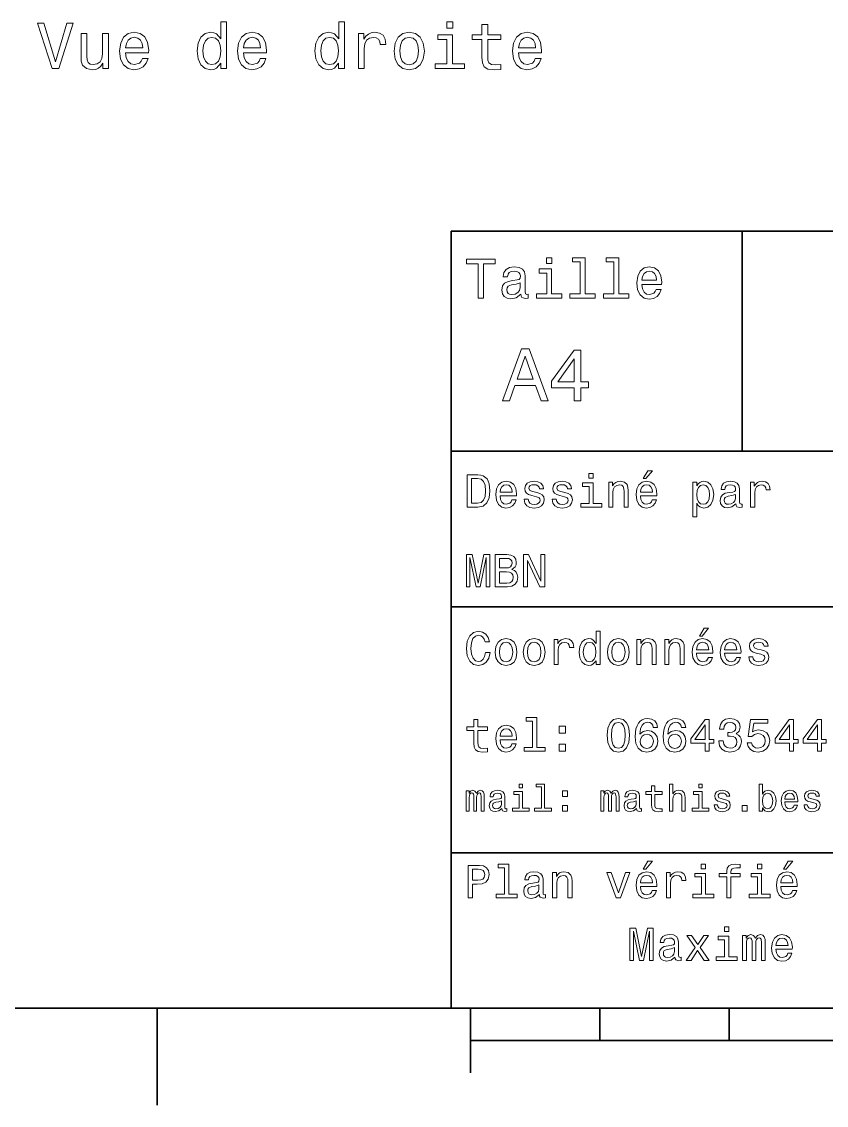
# Model space of a CAD drawing. Extents: x 0 to 297, y 0 to 210.
# Drawn here: x 63.8 to 126, y 2.5 to 86.2 of the extents above; entities that cross this region are included whole.
import ezdxf

# ---------------------------------------------------------------- set-up
doc = ezdxf.new("R2010")
doc.units = 0

msp = doc.modelspace()

# ---------------------------------------------------------------- linework, layer by layer
at = {"color": 7, "lineweight": 35}
for p, q in [((97, 10), (97, 70)), ((97, 70), (287, 70)), ((97, 53), (162, 53)), ((97, 41), (162, 41)), ((97, 22), (162, 22)), ((10, 10), (287, 10)), ((97, 10), (287, 10)), ((98.5, 7.5), (198.5, 7.5))]:
    msp.add_line(p, q, dxfattribs=at)
at = {"color": 7, "lineweight": 35, "ltscale": 0.425}
msp.add_line((119.5, 53), (119.5, 70), dxfattribs=at)
at = {"color": 7, "lineweight": 35, "ltscale": 0.1875}
msp.add_line((74.300003, 10), (74.300003, 2.5), dxfattribs=at)
at = {"color": 7, "lineweight": 35, "ltscale": 0.125}
msp.add_line((98.5, 10), (98.5, 5), dxfattribs=at)
at = {"color": 7, "lineweight": 35, "ltscale": 0.0625}
for p, q in [((108.5, 10), (108.5, 7.5)), ((118.5, 10), (118.5, 7.5))]:
    msp.add_line(p, q, dxfattribs=at)
at = {"color": 7, "lineweight": 13}
for points in [[(67.322327, 86.058159), (66.444809, 83.077614), (65.542068, 86.058159), (65.062965, 86.058159), (66.19265, 82.553116), (66.696968, 82.553116), (67.801437, 86.058159)], [(71.861237, 83.778618), (73.636452, 83.778618), (73.641495, 83.98539), (73.560799, 84.565361), (73.338898, 84.999084), (72.98587, 85.26133), (72.516853, 85.357147), (72.057922, 85.256287), (71.704895, 84.973862), (71.477951, 84.514931), (71.397255, 83.909744), (71.472908, 83.289429), (71.699852, 82.835533), (72.047836, 82.553116), (72.501724, 82.457298), (72.895096, 82.522858), (73.217865, 82.694328), (73.454895, 82.96666), (73.591064, 83.329773), (73.152298, 83.329773), (73.061523, 83.128044), (72.930397, 82.976746), (72.557198, 82.855713), (72.269737, 82.911186), (72.052879, 83.0877), (71.911667, 83.37516), (71.861237, 83.763489)], [(79.209213, 82.971703), (79.209213, 82.553116), (79.653023, 82.553116), (79.653023, 86.174156), (79.214264, 86.174156), (79.214264, 84.847786), (78.876366, 85.231071), (78.669594, 85.321846), (78.432556, 85.357147), (78.003883, 85.256287), (77.671036, 84.973862), (77.454178, 84.519974), (77.378525, 83.909744), (77.454178, 83.299515), (77.671036, 82.840576), (78.003883, 82.553116), (78.432556, 82.457298), (78.669594, 82.492599), (78.881409, 82.583374)], [(80.969299, 83.778618), (82.744522, 83.778618), (82.749565, 83.98539), (82.668869, 84.565361), (82.446968, 84.999084), (82.093941, 85.26133), (81.624924, 85.357147), (81.165985, 85.256287), (80.812965, 84.973862), (80.586021, 84.514931), (80.505325, 83.909744), (80.580978, 83.289429), (80.807922, 82.835533), (81.155899, 82.553116), (81.609795, 82.457298), (82.003166, 82.522858), (82.325928, 82.694328), (82.562965, 82.96666), (82.699127, 83.329773), (82.260368, 83.329773), (82.169594, 83.128044), (82.038467, 82.976746), (81.665268, 82.855713), (81.377808, 82.911186), (81.16095, 83.0877), (81.019737, 83.37516), (80.969299, 83.763489)], [(88.317291, 82.971703), (88.317291, 82.553116), (88.761093, 82.553116), (88.761093, 86.174156), (88.322327, 86.174156), (88.322327, 84.847786), (87.984436, 85.231071), (87.777664, 85.321846), (87.540634, 85.357147), (87.111954, 85.256287), (86.779099, 84.973862), (86.562241, 84.519974), (86.486595, 83.909744), (86.562241, 83.299515), (86.779099, 82.840576), (87.111954, 82.553116), (87.540634, 82.457298), (87.777664, 82.492599), (87.989479, 82.583374)], [(89.855469, 82.553116), (90.299271, 82.553116), (90.299271, 84.101387), (90.344666, 84.474586), (90.480835, 84.741875), (90.702736, 84.903259), (91.000282, 84.958733), (91.222183, 84.923431), (91.388611, 84.822571), (91.489479, 84.6511), (91.52478, 84.419113), (91.973625, 84.419113), (91.913109, 84.827614), (91.746681, 85.120117), (91.469299, 85.296631), (91.091064, 85.357147), (90.833855, 85.316803), (90.611954, 85.215942), (90.415268, 85.044472), (90.258926, 84.812485), (90.258926, 85.26133), (89.855469, 85.26133)], [(92.593941, 83.904701), (92.674637, 83.289429), (92.906624, 82.835533), (93.27478, 82.553116), (93.769012, 82.457298), (94.258209, 82.553116), (94.626366, 82.83049), (94.858353, 83.284386), (94.944084, 83.904701), (94.858353, 84.519974), (94.626366, 84.978905), (94.258209, 85.256287), (93.769012, 85.357147), (93.27478, 85.256287), (92.906624, 84.973862), (92.674637, 84.519974)], [(97.132843, 86.174156), (96.663826, 86.174156), (96.663826, 85.66983), (97.132843, 85.66983)], [(99.392212, 84.792313), (99.392212, 83.435684), (99.42247, 82.996918), (99.563683, 82.694328), (99.8461, 82.517815), (100.325211, 82.457298), (100.849701, 82.482513), (100.849701, 82.865799), (100.466415, 82.835533), (100.118439, 82.875885), (99.931839, 83.001961), (99.851151, 83.213776), (99.836014, 83.51133), (99.836014, 84.792313), (100.849701, 84.792313), (100.849701, 85.170547), (99.836014, 85.170547), (99.836014, 85.962341), (99.392212, 85.962341), (99.392212, 85.170547), (98.625641, 85.170547), (98.625641, 84.792313)], [(102.221466, 83.778618), (103.996674, 83.778618), (104.001724, 83.98539), (103.921028, 84.565361), (103.699127, 84.999084), (103.3461, 85.26133), (102.877083, 85.357147), (102.418152, 85.256287), (102.065125, 84.973862), (101.838181, 84.514931), (101.757484, 83.909744), (101.83313, 83.289429), (102.060074, 82.835533), (102.408066, 82.553116), (102.861954, 82.457298), (103.255325, 82.522858), (103.578094, 82.694328), (103.815125, 82.96666), (103.951294, 83.329773), (103.512527, 83.329773), (103.421753, 83.128044), (103.290627, 82.976746), (102.917427, 82.855713), (102.629959, 82.911186), (102.413101, 83.0877), (102.271896, 83.37516), (102.221466, 83.763489)], [(70.52478, 85.26133), (70.080978, 85.26133), (70.080978, 83.697929), (70.03054, 83.334816), (69.884293, 83.072571), (69.657341, 82.911186), (69.359795, 82.860756), (69.122765, 82.9011), (68.971466, 83.022133), (68.885727, 83.228905), (68.865555, 83.521416), (68.865555, 85.26133), (68.421753, 85.26133), (68.421753, 83.481071), (68.436882, 83.123001), (68.532707, 82.825447), (68.825211, 82.553116), (69.294235, 82.457298), (69.546394, 82.492599), (69.763252, 82.583374), (69.949852, 82.739716), (70.101151, 82.96666), (70.101151, 82.553116), (70.52478, 82.553116)], [(71.861237, 84.151817), (71.91671, 84.499802), (72.052879, 84.757004), (72.259651, 84.913345), (72.531982, 84.968819), (72.799271, 84.913345), (73.00605, 84.757004), (73.132126, 84.499802), (73.177521, 84.151817)], [(78.508209, 84.958733), (78.800713, 84.88813), (79.022614, 84.691444), (79.15374, 84.363632), (79.204178, 83.909744), (79.15374, 83.450813), (79.022614, 83.123001), (78.800713, 82.921272), (78.508209, 82.855713), (78.230835, 82.921272), (78.019012, 83.123001), (77.877808, 83.455856), (77.832413, 83.909744), (77.877808, 84.358589), (78.019012, 84.686401), (78.230835, 84.88813)], [(80.969299, 84.151817), (81.02478, 84.499802), (81.16095, 84.757004), (81.367722, 84.913345), (81.640053, 84.968819), (81.907349, 84.913345), (82.11412, 84.757004), (82.240196, 84.499802), (82.285583, 84.151817)], [(87.61628, 84.958733), (87.908783, 84.88813), (88.130692, 84.691444), (88.26181, 84.363632), (88.312241, 83.909744), (88.26181, 83.450813), (88.130692, 83.123001), (87.908783, 82.921272), (87.61628, 82.855713), (87.338898, 82.921272), (87.12709, 83.123001), (86.985878, 83.455856), (86.940491, 83.909744), (86.985878, 84.358589), (87.12709, 84.686401), (87.338898, 84.88813)], [(93.047836, 83.909744), (93.093224, 84.363632), (93.234436, 84.691444), (93.46138, 84.893173), (93.769012, 84.963776), (94.071609, 84.893173), (94.298553, 84.696487), (94.439766, 84.363632), (94.490196, 83.909744), (94.439766, 83.450813), (94.298553, 83.117958), (94.071609, 82.916229), (93.769012, 82.85067), (93.46138, 82.916229), (93.234436, 83.117958), (93.093224, 83.450813)], [(97.117722, 82.926315), (97.117722, 85.170547), (95.977951, 85.170547), (95.977951, 84.792313), (96.673912, 84.792313), (96.673912, 82.926315), (95.766129, 82.926315), (95.766129, 82.553116), (98.035583, 82.553116), (98.035583, 82.926315)], [(102.221466, 84.151817), (102.276932, 84.499802), (102.413101, 84.757004), (102.619873, 84.913345), (102.892212, 84.968819), (103.1595, 84.913345), (103.366272, 84.757004), (103.492355, 84.499802), (103.537743, 84.151817)], [(99.102303, 64.837173), (99.5, 64.837173), (99.5, 67.47406), (100.407784, 67.47406), (100.407784, 67.837173), (98.190201, 67.837173), (98.190201, 67.47406), (99.102303, 67.47406)], [(104.786743, 67.940918), (104.384727, 67.940918), (104.384727, 67.508644), (104.786743, 67.508644)], [(106.969742, 67.621033), (106.969742, 65.157059), (106.187317, 65.157059), (106.187317, 64.837173), (108.128242, 64.837173), (108.128242, 65.157059), (107.350143, 65.157059), (107.350143, 67.940918), (106.373199, 67.940918), (106.373199, 67.621033)], [(109.572044, 67.621033), (109.572044, 65.157059), (108.789627, 65.157059), (108.789627, 64.837173), (110.730545, 64.837173), (110.730545, 65.157059), (109.952454, 65.157059), (109.952454, 67.940918), (108.975502, 67.940918), (108.975502, 67.621033)], [(102.387611, 65.139771), (102.387611, 65.126801), (102.409225, 64.979828), (102.47406, 64.876076), (102.746399, 64.793945), (102.958214, 64.828529), (102.958214, 65.122475), (102.867432, 65.109505), (102.746399, 65.165703), (102.724785, 65.338615), (102.724785, 66.540344), (102.672913, 66.84726), (102.521614, 67.0634), (102.257927, 67.193085), (101.886169, 67.240631), (101.523056, 67.188759), (101.255043, 67.041786), (101.086456, 66.812675), (101.030258, 66.510086), (101.030258, 66.484146), (101.371758, 66.484146), (101.402016, 66.665703), (101.497116, 66.795387), (101.65274, 66.873199), (101.873199, 66.903458), (102.085014, 66.881844), (102.236313, 66.817001), (102.327087, 66.704605), (102.357346, 66.548988), (102.340057, 66.367432), (102.270897, 66.276657), (102.097984, 66.233429), (101.773773, 66.198845), (101.402016, 66.121033), (101.138329, 65.982704), (100.982712, 65.766571), (100.935158, 65.446686), (100.978386, 65.161385), (101.112389, 64.949562), (101.328529, 64.815559), (101.626801, 64.768013), (102.028816, 64.858788)], [(104.773773, 65.157059), (104.773773, 67.080688), (103.796829, 67.080688), (103.796829, 66.756485), (104.393372, 66.756485), (104.393372, 65.157059), (103.615273, 65.157059), (103.615273, 64.837173), (105.560516, 64.837173), (105.560516, 65.157059)], [(111.750717, 65.887604), (113.272339, 65.887604), (113.276657, 66.064842), (113.207497, 66.561958), (113.017288, 66.933716), (112.714699, 67.158501), (112.312683, 67.240631), (111.919312, 67.154175), (111.616714, 66.912102), (111.422188, 66.51873), (111.353027, 66), (111.41787, 65.4683), (111.612396, 65.079247), (111.91066, 64.837173), (112.299713, 64.755043), (112.636887, 64.811234), (112.913544, 64.958214), (113.116714, 65.191643), (113.233429, 65.502876), (112.857346, 65.502876), (112.779541, 65.329971), (112.667145, 65.200287), (112.34726, 65.096542), (112.100868, 65.144089), (111.914986, 65.295387), (111.793945, 65.541786), (111.750717, 65.874634)], [(111.750717, 66.207489), (111.798271, 66.50576), (111.914986, 66.726219), (112.092216, 66.860229), (112.325653, 66.907776), (112.554756, 66.860229), (112.731987, 66.726219), (112.840057, 66.50576), (112.878967, 66.207489)], [(102.344383, 65.649857), (102.292511, 65.425072), (102.154182, 65.252159), (101.946686, 65.139771), (101.691643, 65.100861), (101.527374, 65.122475), (101.41066, 65.191643), (101.337173, 65.312675), (101.315559, 65.481262), (101.332855, 65.632561), (101.402016, 65.740631), (101.678673, 65.861671), (102.028816, 65.913544), (102.344383, 66.017288)], [(100.982712, 56.9049), (101.51297, 56.9049), (101.933716, 58.080692), (103.530258, 58.080692), (103.951012, 56.9049), (104.492798, 56.9049), (103.028816, 60.910664), (102.440926, 60.910664)], [(102.118156, 58.570606), (102.734871, 60.334293), (103.351585, 58.570606)], [(106.521614, 56.9049), (107.040344, 56.9049), (107.040344, 57.896255), (107.610954, 57.896255), (107.610954, 58.357349), (107.040344, 58.357349), (107.040344, 60.818443), (106.515854, 60.818443), (104.763687, 58.403458), (104.763687, 57.896255), (106.521614, 57.896255)], [(105.247841, 58.357349), (106.521614, 60.149857), (106.521614, 58.357349)], [(99.080688, 51.190563), (98.248558, 51.190563), (98.248558, 48.690563), (99.080688, 48.690563), (99.473343, 48.769814), (99.765129, 49.011169), (99.945244, 49.40382), (100.010086, 49.940563), (99.952446, 50.488113), (99.880402, 50.70425), (99.779541, 50.877163), (99.487755, 51.111313), (99.296829, 51.168949)], [(107.992798, 51.27702), (107.657784, 51.27702), (107.657784, 50.916786), (107.992798, 50.916786)], [(111.84726, 50.88797), (112.059799, 50.88797), (112.560516, 51.500362), (112.207489, 51.500362)], [(99.055473, 50.891571), (99.329254, 50.837536), (99.516571, 50.671829), (99.628242, 50.376442), (99.664268, 49.940563), (99.624641, 49.519093), (99.51297, 49.223705), (99.322044, 49.047192), (99.055473, 48.989555), (98.583572, 48.989555), (98.583572, 50.891571)], [(100.784584, 49.565922), (102.052597, 49.565922), (102.056198, 49.713619), (101.998558, 50.127884), (101.840057, 50.437683), (101.587898, 50.625), (101.252884, 50.693443), (100.925072, 50.621399), (100.672913, 50.41967), (100.510803, 50.091862), (100.453171, 49.659584), (100.507202, 49.216499), (100.669312, 48.892292), (100.91787, 48.690563), (101.242073, 48.62212), (101.523056, 48.668949), (101.753601, 48.791428), (101.922913, 48.98595), (102.020172, 49.245319), (101.706772, 49.245319), (101.64193, 49.101227), (101.548271, 48.993156), (101.2817, 48.9067), (101.07637, 48.946327), (100.921471, 49.072407), (100.820602, 49.27774), (100.784584, 49.555115)], [(100.784584, 49.832493), (100.824211, 50.081055), (100.921471, 50.264771), (101.069168, 50.376442), (101.263687, 50.416069), (101.454613, 50.376442), (101.602303, 50.264771), (101.69236, 50.081055), (101.724785, 49.832493)], [(103.623199, 49.818085), (103.317001, 49.890129), (103.090057, 49.972984), (103.014412, 50.142292), (103.036026, 50.261169), (103.111671, 50.347622), (103.234146, 50.401657), (103.41066, 50.423271), (103.579971, 50.401657), (103.713257, 50.336815), (103.799713, 50.239555), (103.835732, 50.109871), (104.145531, 50.109871), (104.145531, 50.117077), (104.091499, 50.351227), (103.943802, 50.534943), (103.713257, 50.650219), (103.41066, 50.693443), (103.104469, 50.650219), (102.881126, 50.531342), (102.740631, 50.354828), (102.697403, 50.131485), (102.729828, 49.915348), (102.830688, 49.76405), (102.996399, 49.655983), (103.237755, 49.580334), (103.590775, 49.493877), (103.806915, 49.40382), (103.864555, 49.331772), (103.886169, 49.223705), (103.853745, 49.09042), (103.767288, 48.989555), (103.626801, 48.924713), (103.439484, 48.903099), (103.241356, 48.924713), (103.09726, 49.000362), (103, 49.122841), (102.960373, 49.292149), (102.654175, 49.292149), (102.704613, 49.003963), (102.852303, 48.795029), (103.086456, 48.668949), (103.41066, 48.62212), (103.749283, 48.668949), (103.997841, 48.795029), (104.149139, 48.996758), (104.203171, 49.259727), (104.163544, 49.486671), (104.051872, 49.641571), (103.868156, 49.742435)], [(105.791786, 49.818085), (105.485588, 49.890129), (105.258644, 49.972984), (105.182999, 50.142292), (105.204613, 50.261169), (105.280258, 50.347622), (105.40274, 50.401657), (105.579254, 50.423271), (105.748558, 50.401657), (105.881844, 50.336815), (105.9683, 50.239555), (106.004326, 50.109871), (106.314117, 50.109871), (106.314117, 50.117077), (106.260086, 50.351227), (106.112396, 50.534943), (105.881844, 50.650219), (105.579254, 50.693443), (105.273056, 50.650219), (105.049713, 50.531342), (104.909225, 50.354828), (104.865997, 50.131485), (104.898415, 49.915348), (104.999283, 49.76405), (105.164986, 49.655983), (105.406342, 49.580334), (105.759369, 49.493877), (105.975502, 49.40382), (106.033142, 49.331772), (106.054756, 49.223705), (106.022339, 49.09042), (105.935883, 48.989555), (105.795387, 48.924713), (105.60807, 48.903099), (105.409943, 48.924713), (105.265854, 49.000362), (105.168587, 49.122841), (105.12896, 49.292149), (104.822769, 49.292149), (104.873199, 49.003963), (105.020897, 48.795029), (105.255043, 48.668949), (105.579254, 48.62212), (105.91787, 48.668949), (106.166428, 48.795029), (106.317726, 48.996758), (106.371758, 49.259727), (106.33213, 49.486671), (106.220459, 49.641571), (106.036743, 49.742435)], [(107.981987, 48.957134), (107.981987, 50.560158), (107.16787, 50.560158), (107.16787, 50.289986), (107.664986, 50.289986), (107.664986, 48.957134), (107.016571, 48.957134), (107.016571, 48.690563), (108.637611, 48.690563), (108.637611, 48.957134)], [(109.181557, 48.690563), (109.498558, 48.690563), (109.498558, 49.807278), (109.530983, 50.063042), (109.635445, 50.250362), (109.797546, 50.365635), (110.013687, 50.408863), (110.1866, 50.372841), (110.29467, 50.275578), (110.348701, 50.113472), (110.366714, 49.897335), (110.366714, 48.690563), (110.683716, 48.690563), (110.683716, 49.962177), (110.669312, 50.217941), (110.604469, 50.430477), (110.39193, 50.625), (110.060516, 50.693443), (109.876801, 50.668228), (109.721901, 50.599785), (109.588615, 50.484512), (109.484146, 50.329613), (109.484146, 50.625), (109.181557, 50.625)], [(111.627518, 49.565922), (112.895531, 49.565922), (112.899132, 49.713619), (112.841499, 50.127884), (112.682999, 50.437683), (112.430832, 50.625), (112.095825, 50.693443), (111.768013, 50.621399), (111.515854, 50.41967), (111.353745, 50.091862), (111.296112, 49.659584), (111.350143, 49.216499), (111.512245, 48.892292), (111.760803, 48.690563), (112.085014, 48.62212), (112.365997, 48.668949), (112.596542, 48.791428), (112.765854, 48.98595), (112.863113, 49.245319), (112.549713, 49.245319), (112.484871, 49.101227), (112.391212, 48.993156), (112.124641, 48.9067), (111.919312, 48.946327), (111.764412, 49.072407), (111.663544, 49.27774), (111.627518, 49.555115)], [(111.627518, 49.832493), (111.667145, 50.081055), (111.764412, 50.264771), (111.912102, 50.376442), (112.106628, 50.416069), (112.297546, 50.376442), (112.445244, 50.264771), (112.535301, 50.081055), (112.567726, 49.832493)], [(115.986313, 50.326012), (115.986313, 50.625), (115.669312, 50.625), (115.669312, 47.941284), (115.986313, 47.941284), (115.986313, 48.98595), (116.097984, 48.816643), (116.22406, 48.704971), (116.541069, 48.62212), (116.843658, 48.690563), (117.081413, 48.895893), (117.236313, 49.2201), (117.293945, 49.659584), (117.236313, 50.095463), (117.081413, 50.41967), (116.843658, 50.621399), (116.541069, 50.693443), (116.368156, 50.671829), (116.220459, 50.603386), (116.094383, 50.488113)], [(116.48703, 48.9067), (116.274498, 48.953533), (116.119598, 49.097622), (116.022339, 49.331772), (115.989914, 49.659584), (116.022339, 49.983791), (116.119598, 50.217941), (116.274498, 50.358429), (116.48703, 50.408863), (116.681557, 50.358429), (116.836456, 50.21434), (116.933716, 49.98019), (116.969742, 49.659584), (116.933716, 49.335377), (116.836456, 49.097622), (116.681557, 48.953533)], [(119.005043, 48.942726), (119.005043, 48.931919), (119.023056, 48.809441), (119.077087, 48.722984), (119.304031, 48.654541), (119.480545, 48.683357), (119.480545, 48.928314), (119.4049, 48.917507), (119.304031, 48.96434), (119.286026, 49.108429), (119.286026, 50.109871), (119.242798, 50.365635), (119.116714, 50.54575), (118.896973, 50.65382), (118.587173, 50.693443), (118.284584, 50.650219), (118.061241, 50.52774), (117.920746, 50.336815), (117.873917, 50.084656), (117.873917, 50.063042), (118.158501, 50.063042), (118.183716, 50.21434), (118.26297, 50.322407), (118.392654, 50.387249), (118.57637, 50.412464), (118.752884, 50.394455), (118.878967, 50.34042), (118.954613, 50.246758), (118.979828, 50.117077), (118.965416, 49.965778), (118.907784, 49.890129), (118.763687, 49.854107), (118.493515, 49.825291), (118.183716, 49.760448), (117.963974, 49.645176), (117.834297, 49.465057), (117.79467, 49.19849), (117.830688, 48.960735), (117.942368, 48.784222), (118.122482, 48.67255), (118.37104, 48.632927), (118.706055, 48.708576)], [(120.143372, 48.690563), (120.460373, 48.690563), (120.460373, 49.796471), (120.492798, 50.063042), (120.590057, 50.253963), (120.748558, 50.369236), (120.961098, 50.408863), (121.119598, 50.383648), (121.238472, 50.3116), (121.310516, 50.189121), (121.335739, 50.023415), (121.656342, 50.023415), (121.613113, 50.315205), (121.49424, 50.524136), (121.296112, 50.650219), (121.02594, 50.693443), (120.842224, 50.664627), (120.683716, 50.592579), (120.543228, 50.4701), (120.431557, 50.304398), (120.431557, 50.625), (120.143372, 50.625)], [(118.969025, 49.367798), (118.925797, 49.180477), (118.810516, 49.036385), (118.637611, 48.942726), (118.425072, 48.910305), (118.288185, 48.928314), (118.190926, 48.98595), (118.129684, 49.086815), (118.111671, 49.227306), (118.126083, 49.353386), (118.183716, 49.443443), (118.414268, 49.544312), (118.706055, 49.587536), (118.969025, 49.673992)], [(98.183716, 42.530979), (98.461098, 42.530979), (98.461098, 44.80043), (98.929398, 42.530979), (99.239197, 42.530979), (99.703888, 44.80043), (99.703888, 42.530979), (99.984871, 42.530979), (99.984871, 45.030979), (99.545387, 45.030979), (99.084297, 42.826366), (98.626801, 45.030979), (98.183716, 45.030979)], [(101.703171, 43.881844), (101.95533, 44.090778), (102.020172, 44.231266), (102.041786, 44.404179), (101.994957, 44.674351), (101.854469, 44.868874), (101.627518, 44.987751), (101.310516, 45.030979), (100.420746, 45.030979), (100.420746, 42.530979), (101.360954, 42.530979), (101.695969, 42.581413), (101.944527, 42.729107), (102.099426, 42.963257), (102.153458, 43.280258), (102.12104, 43.492794), (102.034584, 43.669308), (101.894089, 43.798992)], [(101.242073, 43.993515), (100.752159, 43.993515), (100.752159, 44.731987), (101.270897, 44.731987), (101.465416, 44.710373), (101.602303, 44.645531), (101.685158, 44.533859), (101.713974, 44.368156), (101.681557, 44.20245), (101.5951, 44.087173), (101.447403, 44.015129)], [(102.600143, 42.530979), (102.899139, 42.530979), (102.899139, 44.580692), (103.857346, 42.530979), (104.242798, 42.530979), (104.242798, 45.030979), (103.940201, 45.030979), (103.940201, 42.981266), (102.992798, 45.030979), (102.600143, 45.030979)], [(101.321327, 42.829971), (100.752159, 42.829971), (100.752159, 43.690922), (101.288902, 43.690922), (101.515854, 43.665707), (101.677956, 43.590057), (101.775215, 43.460373), (101.80764, 43.273052), (101.775215, 43.074928), (101.685158, 42.938038), (101.533859, 42.855186)], [(116.184441, 38.728386), (116.396973, 38.728386), (116.897697, 39.340778), (116.54467, 39.340778)], [(99.66787, 37.460373), (99.595818, 37.15778), (99.476944, 36.941643), (99.311241, 36.808357), (99.116714, 36.765129), (98.882568, 36.829971), (98.698845, 37.024494), (98.57637, 37.341499), (98.536743, 37.780979), (98.57637, 38.216858), (98.695244, 38.537464), (98.87896, 38.731987), (99.116714, 38.80043), (99.289627, 38.764408), (99.437317, 38.663544), (99.552597, 38.501442), (99.631844, 38.278099), (99.97406, 38.278099), (99.865997, 38.620316), (99.678673, 38.879681), (99.422913, 39.041786), (99.116714, 39.099422), (98.734871, 39.009365), (98.443085, 38.757202), (98.25576, 38.342937), (98.190926, 37.780979), (98.25576, 37.219021), (98.443085, 36.804756), (98.734871, 36.548992), (99.116714, 36.462536), (99.451729, 36.530979), (99.721901, 36.721901), (99.912827, 37.035301), (100.013687, 37.460373)], [(100.413544, 37.496399), (100.471184, 37.056915), (100.636887, 36.732708), (100.899857, 36.530979), (101.252884, 36.462536), (101.602303, 36.530979), (101.865273, 36.729107), (102.030983, 37.053314), (102.092216, 37.496399), (102.030983, 37.935879), (101.865273, 38.263687), (101.602303, 38.461815), (101.252884, 38.533859), (100.899857, 38.461815), (100.636887, 38.260086), (100.471184, 37.935879)], [(102.58213, 37.496399), (102.639771, 37.056915), (102.805473, 36.732708), (103.068443, 36.530979), (103.421471, 36.462536), (103.770897, 36.530979), (104.033859, 36.729107), (104.19957, 37.053314), (104.260803, 37.496399), (104.19957, 37.935879), (104.033859, 38.263687), (103.770897, 38.461815), (103.421471, 38.533859), (103.068443, 38.461815), (102.805473, 38.260086), (102.639771, 37.935879)], [(104.963257, 36.530979), (105.280258, 36.530979), (105.280258, 37.636887), (105.312683, 37.903458), (105.409943, 38.094379), (105.568443, 38.209652), (105.780983, 38.249279), (105.939484, 38.224064), (106.058357, 38.152016), (106.130402, 38.029537), (106.155617, 37.863831), (106.476227, 37.863831), (106.432999, 38.155621), (106.314117, 38.364552), (106.115997, 38.490635), (105.845825, 38.533859), (105.662102, 38.505043), (105.503601, 38.432995), (105.363113, 38.310516), (105.251442, 38.144814), (105.251442, 38.465416), (104.963257, 38.465416)], [(108.201729, 36.829971), (108.201729, 36.530979), (108.51873, 36.530979), (108.51873, 39.117435), (108.20533, 39.117435), (108.20533, 38.170029), (107.963974, 38.443802), (107.816284, 38.508644), (107.646973, 38.533859), (107.340775, 38.461815), (107.103027, 38.260086), (106.948128, 37.935879), (106.894089, 37.5), (106.948128, 37.064121), (107.103027, 36.736309), (107.340775, 36.530979), (107.646973, 36.462536), (107.816284, 36.487751), (107.967575, 36.552593)], [(109.087898, 37.496399), (109.145531, 37.056915), (109.311241, 36.732708), (109.574203, 36.530979), (109.927231, 36.462536), (110.276657, 36.530979), (110.539627, 36.729107), (110.70533, 37.053314), (110.766571, 37.496399), (110.70533, 37.935879), (110.539627, 38.263687), (110.276657, 38.461815), (109.927231, 38.533859), (109.574203, 38.461815), (109.311241, 38.260086), (109.145531, 37.935879)], [(111.350143, 36.530979), (111.667145, 36.530979), (111.667145, 37.647694), (111.69957, 37.903458), (111.804031, 38.090778), (111.966141, 38.206051), (112.182274, 38.249279), (112.355186, 38.213257), (112.463257, 38.115993), (112.517288, 37.953888), (112.535301, 37.737751), (112.535301, 36.530979), (112.852303, 36.530979), (112.852303, 37.802593), (112.837898, 38.058357), (112.773056, 38.270893), (112.560516, 38.465416), (112.229103, 38.533859), (112.045387, 38.508644), (111.890488, 38.440201), (111.757202, 38.324928), (111.65274, 38.170029), (111.65274, 38.465416), (111.350143, 38.465416)], [(113.51873, 36.530979), (113.835732, 36.530979), (113.835732, 37.647694), (113.868156, 37.903458), (113.972626, 38.090778), (114.134727, 38.206051), (114.350861, 38.249279), (114.523773, 38.213257), (114.631844, 38.115993), (114.685883, 37.953888), (114.703888, 37.737751), (114.703888, 36.530979), (115.020889, 36.530979), (115.020889, 37.802593), (115.006485, 38.058357), (114.941643, 38.270893), (114.729111, 38.465416), (114.39769, 38.533859), (114.213974, 38.508644), (114.059082, 38.440201), (113.925789, 38.324928), (113.821327, 38.170029), (113.821327, 38.465416), (113.51873, 38.465416)], [(115.964699, 37.406338), (117.232712, 37.406338), (117.236313, 37.554035), (117.178673, 37.9683), (117.020172, 38.278099), (116.768013, 38.465416), (116.432999, 38.533859), (116.105186, 38.461815), (115.853027, 38.260086), (115.690918, 37.932278), (115.633286, 37.5), (115.687317, 37.056915), (115.849426, 36.732708), (116.097984, 36.530979), (116.422188, 36.462536), (116.703171, 36.509365), (116.933716, 36.631844), (117.103027, 36.826366), (117.200287, 37.085735), (116.886887, 37.085735), (116.822044, 36.941643), (116.728386, 36.833572), (116.461815, 36.747116), (116.256485, 36.786743), (116.101585, 36.912823), (116.000717, 37.118156), (115.964699, 37.395531)], [(118.133286, 37.406338), (119.401299, 37.406338), (119.4049, 37.554035), (119.34726, 37.9683), (119.188766, 38.278099), (118.9366, 38.465416), (118.601585, 38.533859), (118.273773, 38.461815), (118.021614, 38.260086), (117.859512, 37.932278), (117.801872, 37.5), (117.855911, 37.056915), (118.018013, 36.732708), (118.266571, 36.530979), (118.590775, 36.462536), (118.871758, 36.509365), (119.10231, 36.631844), (119.271614, 36.826366), (119.368881, 37.085735), (119.055481, 37.085735), (118.990631, 36.941643), (118.896973, 36.833572), (118.630402, 36.747116), (118.425072, 36.786743), (118.270172, 36.912823), (118.169312, 37.118156), (118.133286, 37.395531)], [(120.971901, 37.658501), (120.66571, 37.730545), (120.438766, 37.8134), (120.363113, 37.982708), (120.384727, 38.101585), (120.460373, 38.188038), (120.582855, 38.242073), (120.759369, 38.263687), (120.92868, 38.242073), (121.061966, 38.177231), (121.148415, 38.079971), (121.184441, 37.950287), (121.49424, 37.950287), (121.49424, 37.957493), (121.440201, 38.191643), (121.292511, 38.375359), (121.061966, 38.490635), (120.759369, 38.533859), (120.453171, 38.490635), (120.229828, 38.371758), (120.08934, 38.195244), (120.046112, 37.971901), (120.078529, 37.755764), (120.179398, 37.604465), (120.3451, 37.496399), (120.586456, 37.42075), (120.939484, 37.334293), (121.155624, 37.244236), (121.213257, 37.172188), (121.234871, 37.064121), (121.202454, 36.930836), (121.115997, 36.829971), (120.97551, 36.765129), (120.788185, 36.743515), (120.590057, 36.765129), (120.445969, 36.840778), (120.348709, 36.963257), (120.309082, 37.132565), (120.002884, 37.132565), (120.053314, 36.844379), (120.201012, 36.635445), (120.435158, 36.509365), (120.759369, 36.462536), (121.097984, 36.509365), (121.346542, 36.635445), (121.497841, 36.837173), (121.551872, 37.100143), (121.512253, 37.327087), (121.400574, 37.481987), (121.216858, 37.582851)], [(100.737755, 37.5), (100.770172, 37.824207), (100.87104, 38.058357), (101.033142, 38.20245), (101.252884, 38.25288), (101.469017, 38.20245), (101.631126, 38.061958), (101.731987, 37.824207), (101.768013, 37.5), (101.731987, 37.172188), (101.631126, 36.934437), (101.469017, 36.790344), (101.252884, 36.743515), (101.033142, 36.790344), (100.87104, 36.934437), (100.770172, 37.172188)], [(102.906342, 37.5), (102.938759, 37.824207), (103.039627, 38.058357), (103.201729, 38.20245), (103.421471, 38.25288), (103.637611, 38.20245), (103.799713, 38.061958), (103.900574, 37.824207), (103.9366, 37.5), (103.900574, 37.172188), (103.799713, 36.934437), (103.637611, 36.790344), (103.421471, 36.743515), (103.201729, 36.790344), (103.039627, 36.934437), (102.938759, 37.172188)], [(107.701012, 38.249279), (107.909943, 38.198845), (108.068443, 38.058357), (108.162102, 37.824207), (108.198128, 37.5), (108.162102, 37.172188), (108.068443, 36.938038), (107.909943, 36.793949), (107.701012, 36.747116), (107.502884, 36.793949), (107.351585, 36.938038), (107.250717, 37.175793), (107.2183, 37.5), (107.250717, 37.820606), (107.351585, 38.054756), (107.502884, 38.198845)], [(109.412102, 37.5), (109.444527, 37.824207), (109.545387, 38.058357), (109.707489, 38.20245), (109.927231, 38.25288), (110.143372, 38.20245), (110.305473, 38.061958), (110.406342, 37.824207), (110.44236, 37.5), (110.406342, 37.172188), (110.305473, 36.934437), (110.143372, 36.790344), (109.927231, 36.743515), (109.707489, 36.790344), (109.545387, 36.934437), (109.444527, 37.172188)], [(115.964699, 37.672909), (116.004318, 37.921471), (116.101585, 38.105186), (116.249283, 38.216858), (116.443802, 38.256485), (116.634727, 38.216858), (116.782425, 38.105186), (116.872482, 37.921471), (116.9049, 37.672909)], [(118.133286, 37.672909), (118.172913, 37.921471), (118.270172, 38.105186), (118.41787, 38.216858), (118.612396, 38.256485), (118.803314, 38.216858), (118.951012, 38.105186), (119.041069, 37.921471), (119.073486, 37.672909)], [(98.763687, 31.449568), (98.763687, 30.480547), (98.785301, 30.167147), (98.886169, 29.951008), (99.087898, 29.824926), (99.430115, 29.7817), (99.804756, 29.799711), (99.804756, 30.073486), (99.530983, 30.051872), (99.282417, 30.08069), (99.149132, 30.170748), (99.091499, 30.322046), (99.080688, 30.534582), (99.080688, 31.449568), (99.804756, 31.449568), (99.804756, 31.71974), (99.080688, 31.71974), (99.080688, 32.285301), (98.763687, 32.285301), (98.763687, 31.71974), (98.216141, 31.71974), (98.216141, 31.449568)], [(100.784584, 30.725504), (102.052597, 30.725504), (102.056198, 30.873198), (101.998558, 31.287464), (101.840057, 31.597261), (101.587898, 31.784582), (101.252884, 31.853025), (100.925072, 31.780979), (100.672913, 31.57925), (100.510803, 31.25144), (100.453171, 30.819164), (100.507202, 30.37608), (100.669312, 30.051872), (100.91787, 29.850143), (101.242073, 29.7817), (101.523056, 29.828529), (101.753601, 29.951008), (101.922913, 30.145533), (102.020172, 30.404898), (101.706772, 30.404898), (101.64193, 30.260807), (101.548271, 30.152737), (101.2817, 30.066282), (101.07637, 30.105907), (100.921471, 30.231987), (100.820602, 30.437319), (100.784584, 30.714697)], [(103.306198, 32.170029), (103.306198, 30.116714), (102.654175, 30.116714), (102.654175, 29.850143), (104.271614, 29.850143), (104.271614, 30.116714), (103.623199, 30.116714), (103.623199, 32.4366), (102.809074, 32.4366), (102.809074, 32.170029)], [(109.059074, 31.071325), (109.113113, 30.505762), (109.282425, 30.102304), (109.552597, 29.857347), (109.927231, 29.778097), (110.298271, 29.857347), (110.568443, 30.102304), (110.734146, 30.505762), (110.791786, 31.071325), (110.734146, 31.633286), (110.665703, 31.856628), (110.568443, 32.040344), (110.298271, 32.285301), (109.927231, 32.368156), (109.552597, 32.285301), (109.282425, 32.036743), (109.113113, 31.633286)], [(109.4049, 31.071325), (109.433716, 31.507204), (109.523773, 31.820604), (109.685883, 32.004322), (109.927231, 32.069164), (110.164986, 32.004322), (110.327087, 31.820604), (110.417145, 31.507204), (110.445969, 31.071325), (110.417145, 30.631844), (110.327087, 30.318443), (110.164986, 30.134726), (109.927231, 30.073486), (109.685883, 30.134726), (109.523773, 30.318443), (109.433716, 30.631844)], [(112.960373, 31.676512), (112.89193, 31.9683), (112.733429, 32.184437), (112.488472, 32.321323), (112.171471, 32.368156), (111.958931, 32.342937), (111.775215, 32.274494), (111.613113, 32.162823), (111.476227, 32.004322), (111.368156, 31.806194), (111.288902, 31.56484), (111.238472, 31.280258), (111.22406, 30.959654), (111.2817, 30.448126), (111.458214, 30.077089), (111.742798, 29.853746), (112.131844, 29.778097), (112.48127, 29.842939), (112.747841, 30.012247), (112.920746, 30.278818), (112.981987, 30.617435), (112.920746, 30.959654), (112.755043, 31.222622), (112.499283, 31.388329), (112.182274, 31.445965), (111.840057, 31.373919), (111.58429, 31.168587), (111.638329, 31.56484), (111.753601, 31.849422), (111.930115, 32.01873), (112.175072, 32.076366), (112.355186, 32.04755), (112.492073, 31.971901), (112.58213, 31.845821), (112.62896, 31.676512)], [(115.12896, 31.676512), (115.060516, 31.9683), (114.902016, 32.184437), (114.657059, 32.321323), (114.340057, 32.368156), (114.127518, 32.342937), (113.943802, 32.274494), (113.7817, 32.162823), (113.644814, 32.004322), (113.536743, 31.806194), (113.457489, 31.56484), (113.407059, 31.280258), (113.392654, 30.959654), (113.450287, 30.448126), (113.626801, 30.077089), (113.911385, 29.853746), (114.30043, 29.778097), (114.649857, 29.842939), (114.916428, 30.012247), (115.08934, 30.278818), (115.150574, 30.617435), (115.08934, 30.959654), (114.92363, 31.222622), (114.66787, 31.388329), (114.350861, 31.445965), (114.008644, 31.373919), (113.752884, 31.168587), (113.806915, 31.56484), (113.922188, 31.849422), (114.098701, 32.01873), (114.343658, 32.076366), (114.523773, 32.04755), (114.66066, 31.971901), (114.750717, 31.845821), (114.797546, 31.676512)], [(116.631126, 29.850143), (116.95533, 29.850143), (116.95533, 30.46974), (117.311958, 30.46974), (117.311958, 30.757925), (116.95533, 30.757925), (116.95533, 32.296108), (116.627518, 32.296108), (115.532425, 30.786743), (115.532425, 30.46974), (116.631126, 30.46974)], [(115.835014, 30.757925), (116.631126, 31.878241), (116.631126, 30.757925)], [(117.693802, 30.635447), (117.693802, 30.610229), (117.751442, 30.264408), (117.920746, 30.005043), (118.187317, 29.839336), (118.540344, 29.778097), (118.914986, 29.839336), (119.195969, 29.997837), (119.376083, 30.25), (119.440926, 30.574207), (119.412109, 30.786743), (119.332855, 30.959654), (119.203171, 31.092939), (119.030258, 31.190201), (119.264412, 31.384726), (119.34726, 31.694523), (119.293228, 31.975504), (119.138329, 32.188038), (118.886169, 32.321323), (118.540344, 32.368156), (118.216141, 32.310516), (117.967583, 32.152016), (117.805481, 31.899855), (117.751442, 31.56484), (117.751442, 31.539625), (118.072044, 31.539625), (118.100868, 31.770172), (118.194527, 31.935879), (118.345825, 32.036743), (118.558357, 32.072765), (118.745682, 32.043949), (118.882568, 31.9683), (118.965416, 31.845821), (118.997841, 31.680115), (118.965416, 31.503601), (118.878967, 31.384726), (118.727669, 31.312679), (118.522339, 31.291065), (118.381844, 31.294668), (118.381844, 31.010086), (118.558357, 31.01729), (118.785301, 30.984869), (118.954613, 30.898415), (119.055481, 30.757925), (119.091499, 30.574207), (119.051872, 30.365273), (118.947403, 30.210375), (118.7817, 30.113111), (118.561958, 30.08069), (118.335014, 30.116714), (118.169312, 30.224783), (118.064842, 30.397694), (118.025215, 30.635447)], [(119.876801, 30.502161), (119.956055, 30.206772), (120.132568, 29.976225), (120.391937, 29.832132), (120.723343, 29.778097), (121.087173, 29.842939), (121.371758, 30.019451), (121.551872, 30.300432), (121.620316, 30.660662), (121.559082, 30.995676), (121.386169, 31.258644), (121.115997, 31.427954), (120.766571, 31.489193), (120.496399, 31.445965), (120.287468, 31.327089), (120.388329, 32.000721), (121.483429, 32.000721), (121.483429, 32.296108), (120.146973, 32.296108), (119.948853, 30.970461), (120.23703, 30.970461), (120.445969, 31.139769), (120.71254, 31.201008), (120.943085, 31.161383), (121.119598, 31.046108), (121.23127, 30.869596), (121.270897, 30.642651), (121.23127, 30.415705), (121.115997, 30.239193), (120.939484, 30.127522), (120.71254, 30.087896), (120.521614, 30.113111), (120.373917, 30.195965), (120.265854, 30.325647), (120.211815, 30.502161)], [(123.136887, 29.850143), (123.461098, 29.850143), (123.461098, 30.46974), (123.817726, 30.46974), (123.817726, 30.757925), (123.461098, 30.757925), (123.461098, 32.296108), (123.133286, 32.296108), (122.038185, 30.786743), (122.038185, 30.46974), (123.136887, 30.46974)], [(122.340782, 30.757925), (123.136887, 31.878241), (123.136887, 30.757925)], [(125.305481, 29.850143), (125.629684, 29.850143), (125.629684, 30.46974), (125.986313, 30.46974), (125.986313, 30.757925), (125.629684, 30.757925), (125.629684, 32.296108), (125.30188, 32.296108), (124.206772, 30.786743), (124.206772, 30.46974), (125.305481, 30.46974)], [(124.509369, 30.757925), (125.305481, 31.878241), (125.305481, 30.757925)], [(100.784584, 30.992075), (100.824211, 31.240633), (100.921471, 31.424351), (101.069168, 31.536022), (101.263687, 31.575647), (101.454613, 31.536022), (101.602303, 31.424351), (101.69236, 31.240633), (101.724785, 30.992075)], [(105.341499, 31.247837), (105.838615, 31.247837), (105.838615, 31.784582), (105.341499, 31.784582)], [(112.632568, 30.613832), (112.592941, 30.386887), (112.492073, 30.213976), (112.329971, 30.098703), (112.128242, 30.062679), (111.915703, 30.098703), (111.753601, 30.210375), (111.649139, 30.383286), (111.616714, 30.610229), (111.65274, 30.833572), (111.753601, 31.002882), (111.919312, 31.11095), (112.142654, 31.150576), (112.337173, 31.11095), (112.492073, 31.006483), (112.592941, 30.837175)], [(114.801147, 30.613832), (114.761528, 30.386887), (114.66066, 30.213976), (114.498558, 30.098703), (114.296829, 30.062679), (114.08429, 30.098703), (113.922188, 30.210375), (113.817726, 30.383286), (113.785301, 30.610229), (113.821327, 30.833572), (113.922188, 31.002882), (114.087898, 31.11095), (114.311241, 31.150576), (114.505768, 31.11095), (114.66066, 31.006483), (114.761528, 30.837175)], [(105.341499, 29.850143), (105.838615, 29.850143), (105.838615, 30.386887), (105.341499, 30.386887)], [(98.170029, 25.224785), (98.403458, 25.224785), (98.403458, 26.259367), (98.41787, 26.414986), (98.461098, 26.527378), (98.527374, 26.59366), (98.613831, 26.619598), (98.682999, 26.596542), (98.729103, 26.538906), (98.752159, 26.440924), (98.760803, 26.311241), (98.760803, 25.224785), (98.979828, 25.224785), (98.979828, 26.259367), (98.99424, 26.412106), (99.03746, 26.524496), (99.106628, 26.59366), (99.193085, 26.619598), (99.262245, 26.596542), (99.308357, 26.538906), (99.337173, 26.311241), (99.337173, 25.224785), (99.570602, 25.224785), (99.570602, 26.293949), (99.556198, 26.515852), (99.510086, 26.685881), (99.41787, 26.789627), (99.268013, 26.827091), (99.092216, 26.769453), (98.956772, 26.602306), (98.850143, 26.766571), (98.671471, 26.827091), (98.507202, 26.769453), (98.394814, 26.60807), (98.394814, 26.772335), (98.170029, 26.772335)], [(100.925072, 25.426514), (100.925072, 25.417868), (100.939484, 25.319885), (100.982712, 25.250721), (101.164268, 25.195967), (101.305473, 25.219021), (101.305473, 25.414986), (101.244957, 25.406342), (101.164268, 25.443806), (101.149857, 25.559078), (101.149857, 26.360231), (101.115273, 26.564842), (101.014412, 26.708935), (100.838615, 26.795389), (100.590775, 26.827091), (100.348701, 26.792507), (100.170029, 26.694525), (100.05764, 26.541788), (100.020172, 26.340059), (100.020172, 26.322767), (100.247841, 26.322767), (100.268013, 26.443806), (100.331413, 26.53026), (100.435158, 26.582134), (100.58213, 26.602306), (100.723343, 26.587896), (100.824211, 26.54467), (100.884727, 26.469742), (100.9049, 26.365995), (100.893372, 26.244957), (100.84726, 26.184439), (100.731987, 26.155621), (100.515854, 26.132566), (100.268013, 26.080692), (100.092216, 25.988474), (99.988472, 25.844381), (99.956772, 25.631124), (99.985588, 25.440924), (100.074928, 25.299713), (100.219017, 25.210375), (100.41787, 25.178675), (100.685883, 25.239195)], [(102.524498, 27.293949), (102.256485, 27.293949), (102.256485, 27.005764), (102.524498, 27.005764)], [(103.979828, 27.080692), (103.979828, 25.438042), (103.458214, 25.438042), (103.458214, 25.224785), (104.752159, 25.224785), (104.752159, 25.438042), (104.233429, 25.438042), (104.233429, 27.293949), (103.58213, 27.293949), (103.58213, 27.080692)], [(108.579254, 25.224785), (108.812683, 25.224785), (108.812683, 26.259367), (108.827087, 26.414986), (108.870316, 26.527378), (108.9366, 26.59366), (109.023056, 26.619598), (109.092216, 26.596542), (109.138329, 26.538906), (109.161385, 26.440924), (109.170029, 26.311241), (109.170029, 25.224785), (109.389046, 25.224785), (109.389046, 26.259367), (109.403458, 26.412106), (109.446686, 26.524496), (109.515854, 26.59366), (109.602303, 26.619598), (109.671471, 26.596542), (109.717575, 26.538906), (109.746399, 26.311241), (109.746399, 25.224785), (109.979828, 25.224785), (109.979828, 26.293949), (109.965416, 26.515852), (109.919312, 26.685881), (109.827087, 26.789627), (109.677231, 26.827091), (109.501442, 26.769453), (109.365997, 26.602306), (109.259369, 26.766571), (109.080688, 26.827091), (108.916428, 26.769453), (108.804031, 26.60807), (108.804031, 26.772335), (108.579254, 26.772335)], [(111.33429, 25.426514), (111.33429, 25.417868), (111.348701, 25.319885), (111.39193, 25.250721), (111.573486, 25.195967), (111.714699, 25.219021), (111.714699, 25.414986), (111.654175, 25.406342), (111.573486, 25.443806), (111.559074, 25.559078), (111.559074, 26.360231), (111.524498, 26.564842), (111.42363, 26.708935), (111.247841, 26.795389), (111, 26.827091), (110.757927, 26.792507), (110.579254, 26.694525), (110.466858, 26.541788), (110.429398, 26.340059), (110.429398, 26.322767), (110.657059, 26.322767), (110.677231, 26.443806), (110.740631, 26.53026), (110.844376, 26.582134), (110.991356, 26.602306), (111.132568, 26.587896), (111.233429, 26.54467), (111.293945, 26.469742), (111.314117, 26.365995), (111.302597, 26.244957), (111.256485, 26.184439), (111.141212, 26.155621), (110.925072, 26.132566), (110.677231, 26.080692), (110.501442, 25.988474), (110.39769, 25.844381), (110.365997, 25.631124), (110.394814, 25.440924), (110.484146, 25.299713), (110.628242, 25.210375), (110.827087, 25.178675), (111.0951, 25.239195)], [(112.489914, 26.504324), (112.489914, 25.729107), (112.507202, 25.478388), (112.587898, 25.305477), (112.749275, 25.204613), (113.023056, 25.170031), (113.322769, 25.184439), (113.322769, 25.40346), (113.103745, 25.386168), (112.9049, 25.409224), (112.798271, 25.48127), (112.752159, 25.602306), (112.743515, 25.772335), (112.743515, 26.504324), (113.322769, 26.504324), (113.322769, 26.720463), (112.743515, 26.720463), (112.743515, 27.172913), (112.489914, 27.172913), (112.489914, 26.720463), (112.051872, 26.720463), (112.051872, 26.504324)], [(113.884727, 25.224785), (114.138329, 25.224785), (114.138329, 26.118156), (114.164261, 26.322767), (114.247833, 26.472624), (114.377518, 26.564842), (114.55043, 26.599424), (114.688759, 26.570606), (114.775215, 26.492796), (114.818443, 26.363113), (114.832855, 26.190203), (114.832855, 25.224785), (115.086456, 25.224785), (115.086456, 26.242077), (115.074928, 26.446688), (115.023056, 26.616716), (114.853027, 26.772335), (114.587891, 26.827091), (114.443802, 26.806917), (114.319885, 26.752163), (114.216141, 26.665707), (114.138329, 26.547552), (114.138329, 27.293949), (113.884727, 27.293949)], [(116.403458, 27.293949), (116.135445, 27.293949), (116.135445, 27.005764), (116.403458, 27.005764)], [(118.112389, 26.126802), (117.867432, 26.184439), (117.685883, 26.250721), (117.625359, 26.386168), (117.642654, 26.48127), (117.703171, 26.550434), (117.801147, 26.59366), (117.94236, 26.610952), (118.077805, 26.59366), (118.184433, 26.541788), (118.253601, 26.463978), (118.282417, 26.360231), (118.530258, 26.360231), (118.530258, 26.365995), (118.48703, 26.553314), (118.368874, 26.700289), (118.184433, 26.792507), (117.94236, 26.827091), (117.697403, 26.792507), (117.51873, 26.697407), (117.406342, 26.556196), (117.371758, 26.377523), (117.39769, 26.204613), (117.478386, 26.083574), (117.610947, 25.99712), (117.804031, 25.9366), (118.086456, 25.867435), (118.259369, 25.795389), (118.305473, 25.737753), (118.322769, 25.651299), (118.296829, 25.54467), (118.227661, 25.463978), (118.115273, 25.412106), (117.965416, 25.394814), (117.806915, 25.412106), (117.691643, 25.472624), (117.613831, 25.570606), (117.58213, 25.706053), (117.337173, 25.706053), (117.377518, 25.475506), (117.495674, 25.308359), (117.682999, 25.207495), (117.94236, 25.170031), (118.213257, 25.207495), (118.412102, 25.308359), (118.533142, 25.469742), (118.57637, 25.680117), (118.54467, 25.861673), (118.45533, 25.985592), (118.308357, 26.066284)], [(121.0634, 25.463978), (121.250717, 25.242075), (121.507202, 25.170031), (121.749283, 25.224785), (121.942368, 25.38905), (122.0634, 25.651299), (122.109512, 26), (122.0634, 26.348703), (121.939484, 26.60807), (121.749283, 26.769453), (121.507202, 26.827091), (121.253601, 26.752163), (121.149857, 26.659943), (121.0634, 26.536024), (121.0634, 27.293949), (120.809799, 27.293949), (120.809799, 25.224785), (121.0634, 25.224785)], [(122.780983, 25.925074), (123.795387, 25.925074), (123.798271, 26.043228), (123.752167, 26.374641), (123.625359, 26.622478), (123.42363, 26.772335), (123.155624, 26.827091), (122.893372, 26.769453), (122.691643, 26.60807), (122.561958, 26.345821), (122.515854, 26), (122.559082, 25.645535), (122.688759, 25.386168), (122.887611, 25.224785), (123.146973, 25.170031), (123.371758, 25.207495), (123.556198, 25.305477), (123.691643, 25.461096), (123.769455, 25.668589), (123.51873, 25.668589), (123.466858, 25.553314), (123.39193, 25.46686), (123.178673, 25.397696), (123.014412, 25.429396), (122.890488, 25.53026), (122.809799, 25.694525), (122.780983, 25.916428)], [(125.051872, 26.126802), (124.806915, 26.184439), (124.625366, 26.250721), (124.564842, 26.386168), (124.582138, 26.48127), (124.642654, 26.550434), (124.740631, 26.59366), (124.881844, 26.610952), (125.017288, 26.59366), (125.123917, 26.541788), (125.193085, 26.463978), (125.221901, 26.360231), (125.469742, 26.360231), (125.469742, 26.365995), (125.426514, 26.553314), (125.308357, 26.700289), (125.123917, 26.792507), (124.881844, 26.827091), (124.636887, 26.792507), (124.458214, 26.697407), (124.345825, 26.556196), (124.311241, 26.377523), (124.337173, 26.204613), (124.41787, 26.083574), (124.55043, 25.99712), (124.743515, 25.9366), (125.02594, 25.867435), (125.198853, 25.795389), (125.244957, 25.737753), (125.262253, 25.651299), (125.236313, 25.54467), (125.167145, 25.463978), (125.054756, 25.412106), (124.9049, 25.394814), (124.746399, 25.412106), (124.631126, 25.472624), (124.553314, 25.570606), (124.521614, 25.706053), (124.276657, 25.706053), (124.317001, 25.475506), (124.435158, 25.308359), (124.622482, 25.207495), (124.881844, 25.170031), (125.15274, 25.207495), (125.351585, 25.308359), (125.472626, 25.469742), (125.515854, 25.680117), (125.484154, 25.861673), (125.394814, 25.985592), (125.247841, 26.066284)], [(100.896255, 25.766571), (100.861671, 25.616716), (100.769455, 25.501442), (100.631126, 25.426514), (100.461098, 25.400578), (100.351585, 25.414986), (100.273773, 25.461096), (100.224785, 25.541788), (100.210373, 25.654181), (100.221901, 25.755045), (100.268013, 25.827091), (100.452446, 25.907782), (100.685883, 25.942364), (100.896255, 26.011528)], [(102.515854, 25.438042), (102.515854, 26.720463), (101.864555, 26.720463), (101.864555, 26.504324), (102.262245, 26.504324), (102.262245, 25.438042), (101.743515, 25.438042), (101.743515, 25.224785), (103.040344, 25.224785), (103.040344, 25.438042)], [(105.60807, 26.342941), (106.005768, 26.342941), (106.005768, 26.772335), (105.60807, 26.772335)], [(111.305473, 25.766571), (111.270889, 25.616716), (111.178673, 25.501442), (111.040344, 25.426514), (110.870316, 25.400578), (110.760803, 25.414986), (110.682999, 25.461096), (110.634003, 25.541788), (110.619598, 25.654181), (110.631126, 25.755045), (110.677231, 25.827091), (110.861671, 25.907782), (111.0951, 25.942364), (111.305473, 26.011528)], [(116.394814, 25.438042), (116.394814, 26.720463), (115.743515, 26.720463), (115.743515, 26.504324), (116.141205, 26.504324), (116.141205, 25.438042), (115.622475, 25.438042), (115.622475, 25.224785), (116.919304, 25.224785), (116.919304, 25.438042)], [(121.850143, 26), (121.821327, 25.740635), (121.743515, 25.550434), (121.619598, 25.43516), (121.463974, 25.397696), (121.293945, 25.43516), (121.170029, 25.550434), (121.092216, 25.737753), (121.066284, 26), (121.092216, 26.259367), (121.170029, 26.446688), (121.293945, 26.559078), (121.463974, 26.599424), (121.619598, 26.559078), (121.743515, 26.443806), (121.821327, 26.256485)], [(122.780983, 26.138329), (122.812683, 26.337177), (122.890488, 26.48415), (123.008644, 26.573488), (123.164268, 26.605188), (123.317001, 26.573488), (123.435158, 26.48415), (123.507202, 26.337177), (123.533142, 26.138329)], [(105.60807, 25.224785), (106.005768, 25.224785), (106.005768, 25.654181), (105.60807, 25.654181)], [(119.48703, 25.224785), (119.884727, 25.224785), (119.884727, 25.654181), (119.48703, 25.654181)], [(98.324211, 18.530979), (98.655617, 18.530979), (98.655617, 19.586454), (99.023056, 19.586454), (99.394089, 19.604465), (99.689484, 19.730547), (99.880402, 19.975504), (99.945244, 20.310518), (99.894814, 20.620316), (99.750717, 20.847261), (99.51297, 20.98415), (99.188759, 21.030979), (98.324211, 21.030979)], [(101.137611, 20.850864), (101.137611, 18.79755), (100.485588, 18.79755), (100.485588, 18.530979), (102.103027, 18.530979), (102.103027, 18.79755), (101.454613, 18.79755), (101.454613, 21.117435), (100.640488, 21.117435), (100.640488, 20.850864)], [(111.84726, 20.728386), (112.059799, 20.728386), (112.560516, 21.340778), (112.207489, 21.340778)], [(116.667145, 21.117435), (116.33213, 21.117435), (116.33213, 20.757204), (116.667145, 20.757204)], [(118.295387, 20.130404), (118.295387, 18.530979), (118.612396, 18.530979), (118.612396, 20.130404), (119.332855, 20.130404), (119.332855, 20.400576), (118.612396, 20.400576), (118.612396, 20.519451), (118.637611, 20.663544), (118.720459, 20.760807), (118.860954, 20.818443), (119.062683, 20.840057), (119.332855, 20.825647), (119.332855, 21.099422), (118.990631, 21.117435), (118.680832, 21.085014), (118.464699, 20.987751), (118.335014, 20.818443), (118.295387, 20.577089), (118.295387, 20.400576), (117.715424, 20.400576), (117.715424, 20.130404)], [(121.004326, 21.117435), (120.669312, 21.117435), (120.669312, 20.757204), (121.004326, 20.757204)], [(122.690201, 20.728386), (122.90274, 20.728386), (123.403458, 21.340778), (123.05043, 21.340778)], [(99.098701, 20.724783), (99.314842, 20.703169), (99.473343, 20.634726), (99.567001, 20.508644), (99.599426, 20.310518), (99.5634, 20.101583), (99.466141, 19.975504), (99.30043, 19.910662), (99.073486, 19.892651), (98.655617, 19.892651), (98.655617, 20.724783)], [(103.824928, 18.78314), (103.824928, 18.772333), (103.842941, 18.649855), (103.896973, 18.5634), (104.123917, 18.494957), (104.30043, 18.523775), (104.30043, 18.768732), (104.224785, 18.757925), (104.123917, 18.804754), (104.105911, 18.948847), (104.105911, 19.950287), (104.062683, 20.206051), (103.9366, 20.386166), (103.716858, 20.494236), (103.407059, 20.533861), (103.104469, 20.490633), (102.881126, 20.368155), (102.740631, 20.177233), (102.693802, 19.925072), (102.693802, 19.903458), (102.978386, 19.903458), (103.003601, 20.054754), (103.082855, 20.162823), (103.21254, 20.227665), (103.396255, 20.252882), (103.572769, 20.234869), (103.698845, 20.180836), (103.774498, 20.087175), (103.799713, 19.957493), (103.785301, 19.806194), (103.727669, 19.730547), (103.583572, 19.694523), (103.3134, 19.665705), (103.003601, 19.600864), (102.783859, 19.48559), (102.654175, 19.305475), (102.614555, 19.038904), (102.650574, 18.801151), (102.762245, 18.62464), (102.94236, 18.512968), (103.190926, 18.473343), (103.52594, 18.54899)], [(104.844383, 18.530979), (105.161385, 18.530979), (105.161385, 19.647694), (105.193802, 19.903458), (105.298271, 20.090778), (105.460373, 20.206051), (105.676514, 20.249279), (105.849426, 20.213255), (105.957497, 20.115993), (106.011528, 19.95389), (106.029541, 19.737751), (106.029541, 18.530979), (106.346542, 18.530979), (106.346542, 19.802593), (106.33213, 20.058357), (106.267288, 20.270893), (106.054756, 20.465418), (105.723343, 20.533861), (105.539627, 20.508644), (105.384727, 20.440201), (105.251442, 20.324926), (105.146973, 20.170029), (105.146973, 20.465418), (104.844383, 20.465418)], [(109.761528, 18.530979), (110.096542, 18.530979), (110.802597, 20.465418), (110.474785, 20.465418), (109.930832, 18.905619), (109.376083, 20.465418), (109.04467, 20.465418)], [(111.627518, 19.40634), (112.895531, 19.40634), (112.899132, 19.554033), (112.841499, 19.9683), (112.682999, 20.278097), (112.430832, 20.465418), (112.095825, 20.533861), (111.768013, 20.461815), (111.515854, 20.260086), (111.353745, 19.932276), (111.296112, 19.5), (111.350143, 19.056915), (111.512245, 18.732708), (111.760803, 18.530979), (112.085014, 18.462536), (112.365997, 18.509365), (112.596542, 18.631844), (112.765854, 18.826368), (112.863113, 19.085733), (112.549713, 19.085733), (112.484871, 18.941643), (112.391212, 18.833572), (112.124641, 18.747118), (111.919312, 18.786743), (111.764412, 18.912823), (111.663544, 19.118155), (111.627518, 19.395533)], [(111.627518, 19.672911), (111.667145, 19.921469), (111.764412, 20.105186), (111.912102, 20.216858), (112.106628, 20.256483), (112.297546, 20.216858), (112.445244, 20.105186), (112.535301, 19.921469), (112.567726, 19.672911)], [(113.637604, 18.530979), (113.954613, 18.530979), (113.954613, 19.636887), (113.98703, 19.903458), (114.08429, 20.094379), (114.242798, 20.209654), (114.45533, 20.249279), (114.613831, 20.224062), (114.732712, 20.152016), (114.804756, 20.029537), (114.829971, 19.863832), (115.150574, 19.863832), (115.107346, 20.155619), (114.988472, 20.364553), (114.790344, 20.490633), (114.520172, 20.533861), (114.336456, 20.505043), (114.177956, 20.432997), (114.03746, 20.310518), (113.925789, 20.144812), (113.925789, 20.465418), (113.637604, 20.465418)], [(116.656342, 18.79755), (116.656342, 20.400576), (115.842216, 20.400576), (115.842216, 20.130404), (116.33934, 20.130404), (116.33934, 18.79755), (115.690918, 18.79755), (115.690918, 18.530979), (117.311958, 18.530979), (117.311958, 18.79755)], [(120.993515, 18.79755), (120.993515, 20.400576), (120.179398, 20.400576), (120.179398, 20.130404), (120.676514, 20.130404), (120.676514, 18.79755), (120.028099, 18.79755), (120.028099, 18.530979), (121.649139, 18.530979), (121.649139, 18.79755)], [(122.470459, 19.40634), (123.73848, 19.40634), (123.742081, 19.554033), (123.684441, 19.9683), (123.52594, 20.278097), (123.273773, 20.465418), (122.938766, 20.533861), (122.610954, 20.461815), (122.358795, 20.260086), (122.196686, 19.932276), (122.139053, 19.5), (122.193085, 19.056915), (122.355194, 18.732708), (122.603745, 18.530979), (122.927956, 18.462536), (123.208939, 18.509365), (123.439484, 18.631844), (123.608795, 18.826368), (123.706055, 19.085733), (123.392654, 19.085733), (123.327812, 18.941643), (123.234154, 18.833572), (122.967583, 18.747118), (122.762253, 18.786743), (122.607353, 18.912823), (122.506485, 19.118155), (122.470459, 19.395533)], [(122.470459, 19.672911), (122.510086, 19.921469), (122.607353, 20.105186), (122.755043, 20.216858), (122.94957, 20.256483), (123.140488, 20.216858), (123.288185, 20.105186), (123.378242, 19.921469), (123.410667, 19.672911)], [(103.788902, 19.208212), (103.745674, 19.020893), (103.630402, 18.876801), (103.457489, 18.78314), (103.244957, 18.750719), (103.10807, 18.768732), (103.010803, 18.826368), (102.94957, 18.927233), (102.931557, 19.067722), (102.945969, 19.193804), (103.003601, 19.283861), (103.234146, 19.384726), (103.52594, 19.427954), (103.788902, 19.514408)], [(110.823479, 13.690562), (111.100861, 13.690562), (111.100861, 15.960014), (111.56916, 13.690562), (111.87896, 13.690562), (112.343651, 15.960014), (112.343651, 13.690562), (112.624634, 13.690562), (112.624634, 16.190563), (112.18515, 16.190563), (111.72406, 13.985951), (111.266563, 16.190563), (110.823479, 16.190563)], [(118.463974, 16.277018), (118.12896, 16.277018), (118.12896, 15.916787), (118.463974, 15.916787)], [(114.296104, 13.942723), (114.296104, 13.931917), (114.314117, 13.809439), (114.368149, 13.722983), (114.595093, 13.654539), (114.771606, 13.683357), (114.771606, 13.928314), (114.695961, 13.917507), (114.595093, 13.964337), (114.57708, 14.10843), (114.57708, 15.109871), (114.533852, 15.365634), (114.407776, 15.54575), (114.188034, 15.653819), (113.878235, 15.693444), (113.575645, 15.650216), (113.352303, 15.527738), (113.211807, 15.336816), (113.164978, 15.084655), (113.164978, 15.063041), (113.449562, 15.063041), (113.474777, 15.214337), (113.554031, 15.322407), (113.683708, 15.387248), (113.867432, 15.412464), (114.043945, 15.394453), (114.170021, 15.340418), (114.245674, 15.246758), (114.270889, 15.117075), (114.256477, 14.965778), (114.198837, 14.89013), (114.054749, 14.854107), (113.784576, 14.825289), (113.474777, 14.760447), (113.255035, 14.645173), (113.125351, 14.465058), (113.085732, 14.198487), (113.12175, 13.960735), (113.233421, 13.784223), (113.413536, 13.672551), (113.662094, 13.632925), (113.997108, 13.708573)], [(115.546104, 13.690562), (116.043221, 14.443444), (116.554749, 13.690562), (116.936592, 13.690562), (116.244949, 14.688401), (116.896965, 15.625), (116.529533, 15.625), (116.057632, 14.92255), (115.585732, 15.625), (115.21109, 15.625), (115.852295, 14.684798), (115.175064, 13.690562)], [(118.453163, 13.957133), (118.453163, 15.560159), (117.639046, 15.560159), (117.639046, 15.289986), (118.136162, 15.289986), (118.136162, 13.957133), (117.487747, 13.957133), (117.487747, 13.690562), (119.10878, 13.690562), (119.10878, 13.957133)], [(119.526649, 13.690562), (119.818436, 13.690562), (119.818436, 14.983789), (119.836449, 15.178314), (119.890488, 15.318804), (119.973335, 15.401657), (120.081406, 15.434078), (120.167862, 15.40526), (120.225494, 15.333214), (120.254318, 15.210735), (120.265121, 15.048632), (120.265121, 13.690562), (120.538895, 13.690562), (120.538895, 14.983789), (120.556908, 15.174712), (120.610947, 15.315202), (120.697403, 15.401657), (120.805466, 15.434078), (120.891922, 15.40526), (120.949562, 15.333214), (120.98558, 15.048632), (120.98558, 13.690562), (121.277374, 13.690562), (121.277374, 15.027018), (121.259361, 15.304395), (121.201721, 15.516932), (121.086449, 15.646614), (120.899132, 15.693444), (120.67939, 15.621398), (120.510078, 15.412464), (120.376793, 15.617796), (120.15345, 15.693444), (119.94812, 15.621398), (119.807632, 15.419669), (119.807632, 15.625), (119.526649, 15.625)], [(122.098694, 14.565923), (123.366707, 14.565923), (123.370308, 14.713617), (123.312675, 15.127882), (123.154175, 15.43768), (122.902008, 15.625), (122.566994, 15.693444), (122.239189, 15.621398), (121.987022, 15.419669), (121.824921, 15.091859), (121.767288, 14.659582), (121.82132, 14.216499), (121.983421, 13.892291), (122.231979, 13.690562), (122.55619, 13.622118), (122.837166, 13.668948), (123.067719, 13.791427), (123.237022, 13.985951), (123.33429, 14.245317), (123.020889, 14.245317), (122.956047, 14.101225), (122.862381, 13.993155), (122.595818, 13.9067), (122.39048, 13.946326), (122.23558, 14.072407), (122.13472, 14.277738), (122.098694, 14.555116)], [(122.098694, 14.832493), (122.138321, 15.081052), (122.23558, 15.26477), (122.383278, 15.376441), (122.577805, 15.416066), (122.768723, 15.376441), (122.91642, 15.26477), (123.006477, 15.081052), (123.038895, 14.832493)], [(114.260078, 14.367796), (114.21685, 14.180476), (114.101578, 14.036384), (113.928665, 13.942723), (113.716133, 13.910303), (113.579247, 13.928314), (113.481979, 13.985951), (113.420746, 14.086816), (113.402733, 14.227305), (113.417137, 14.353387), (113.474777, 14.443444), (113.705322, 14.544309), (113.997108, 14.587536), (114.260078, 14.673991)]]:
    msp.add_lwpolyline(points, close=True, dxfattribs=at)

doc.saveas('drawing.dxf')
